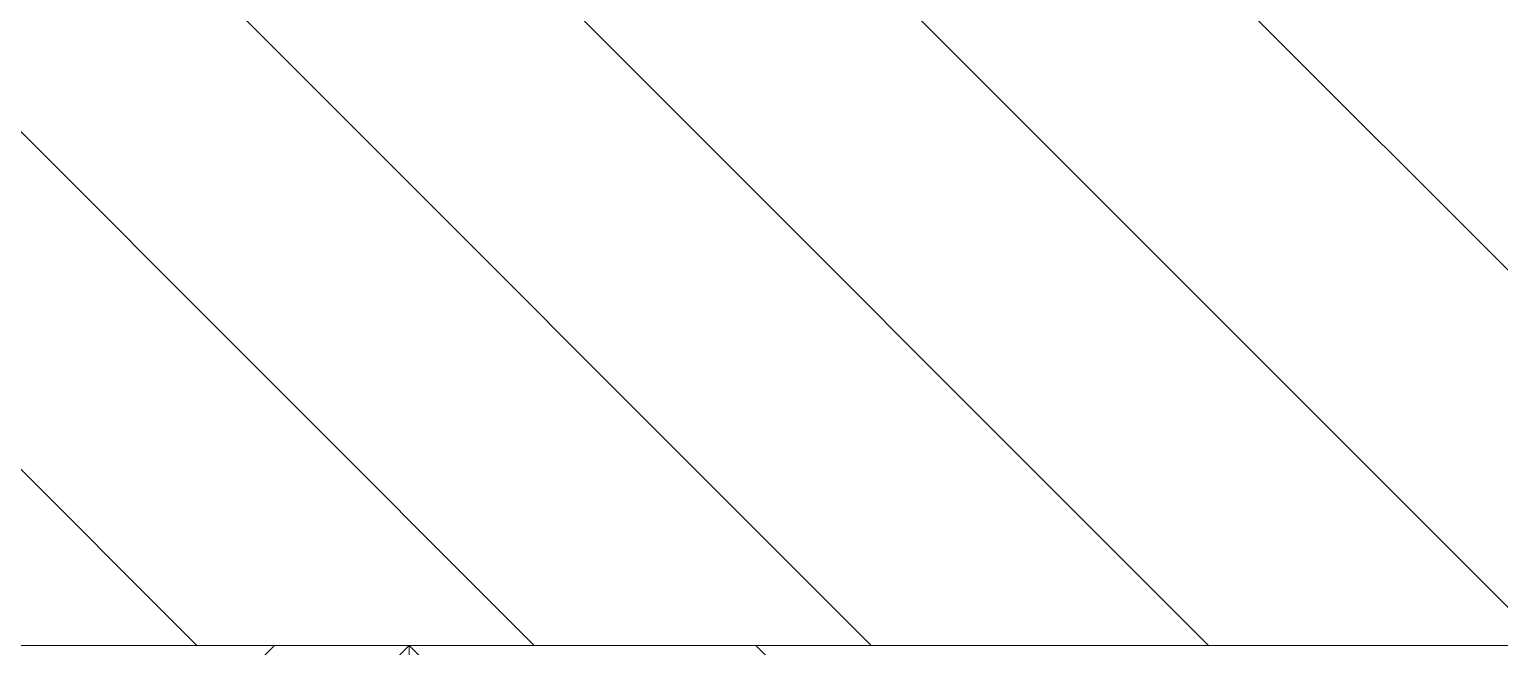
# Model space of a CAD drawing. Extents: x 174420 to 213214, y -41877 to -13498.
# Drawn here: x 206513.2 to 206686.7, y -25772.6 to -25699.8 of the extents above; entities that cross this region are included whole.
import ezdxf

# ---------------------------------------------------------------- set-up
doc = ezdxf.new("R2010")
doc.units = 0
doc.header["$LTSCALE"] = 500
doc.header["$MEASUREMENT"] = 0
doc.layers.get('0').update_dxf_attribs({"linetype": 'CONTINUOUS', "lineweight": 9})
doc.layers.add('COTAS', color=2, linetype='CONTINUOUS', lineweight=9)

# ---------------------------------------------------------------- blocks, each defined once
blk = doc.blocks.new('*X38')
at = {"color": 0}
blk.add_line((1612.905, 2832.664), (1657.905, 2877.664), dxfattribs=at)
blk = doc.blocks.new('*X39')
at = {"color": 0}
blk.add_line((1728.174, 2832.664), (1683.174, 2877.664), dxfattribs=at)
blk = doc.blocks.new('*X36')
at = {"color": 0}
blk.add_line((-938.023, 2877.616), (-938.047, 2877.64), dxfattribs=at)
blk = doc.blocks.new('*X37')
at = {"color": 0}
for p, q in [((-1162.931, 2877.664), (-1226.431, 2941.164)), ((-1145.253, 2877.664), (-1208.753, 2941.164)), ((-1127.575, 2877.664), (-1191.075, 2941.164)), ((-1109.898, 2877.664), (-1173.398, 2941.164)), ((-1092.22, 2877.664), (-1155.72, 2941.164)), ((-1074.542, 2877.664), (-1138.042, 2941.164))]:
    blk.add_line(p, q, dxfattribs=at)

msp = doc.modelspace()

# ---------------------------------------------------------------- linework, layer by layer
at = {"lineweight": 9}
msp.add_line((205049.74, -25772.49), (207964.65, -25772.49), dxfattribs=at)
at = {"layer": 'COTAS', "lineweight": 9}
for q in [(206456.81, -25873.74), (206558.06, -25873.74), (206659.31, -25873.74)]:
    msp.add_line((206558.06, -25772.49), q, dxfattribs=at)

# ---------------------------------------------------------------- block references
at = {"layer": 'COTAS', "lineweight": 9, "xscale": 2.25, "yscale": 2.25, "zscale": 2.25}
for name, p in [('*X38', (202811.82, -32247.24)), ('*X39', (202811.82, -32247.24)), ('*X37', (209149.64, -32247.24)), ('*X36', (208668.61, -32247.24))]:
    msp.add_blockref(name, p, dxfattribs=at)

doc.saveas('drawing.dxf')
